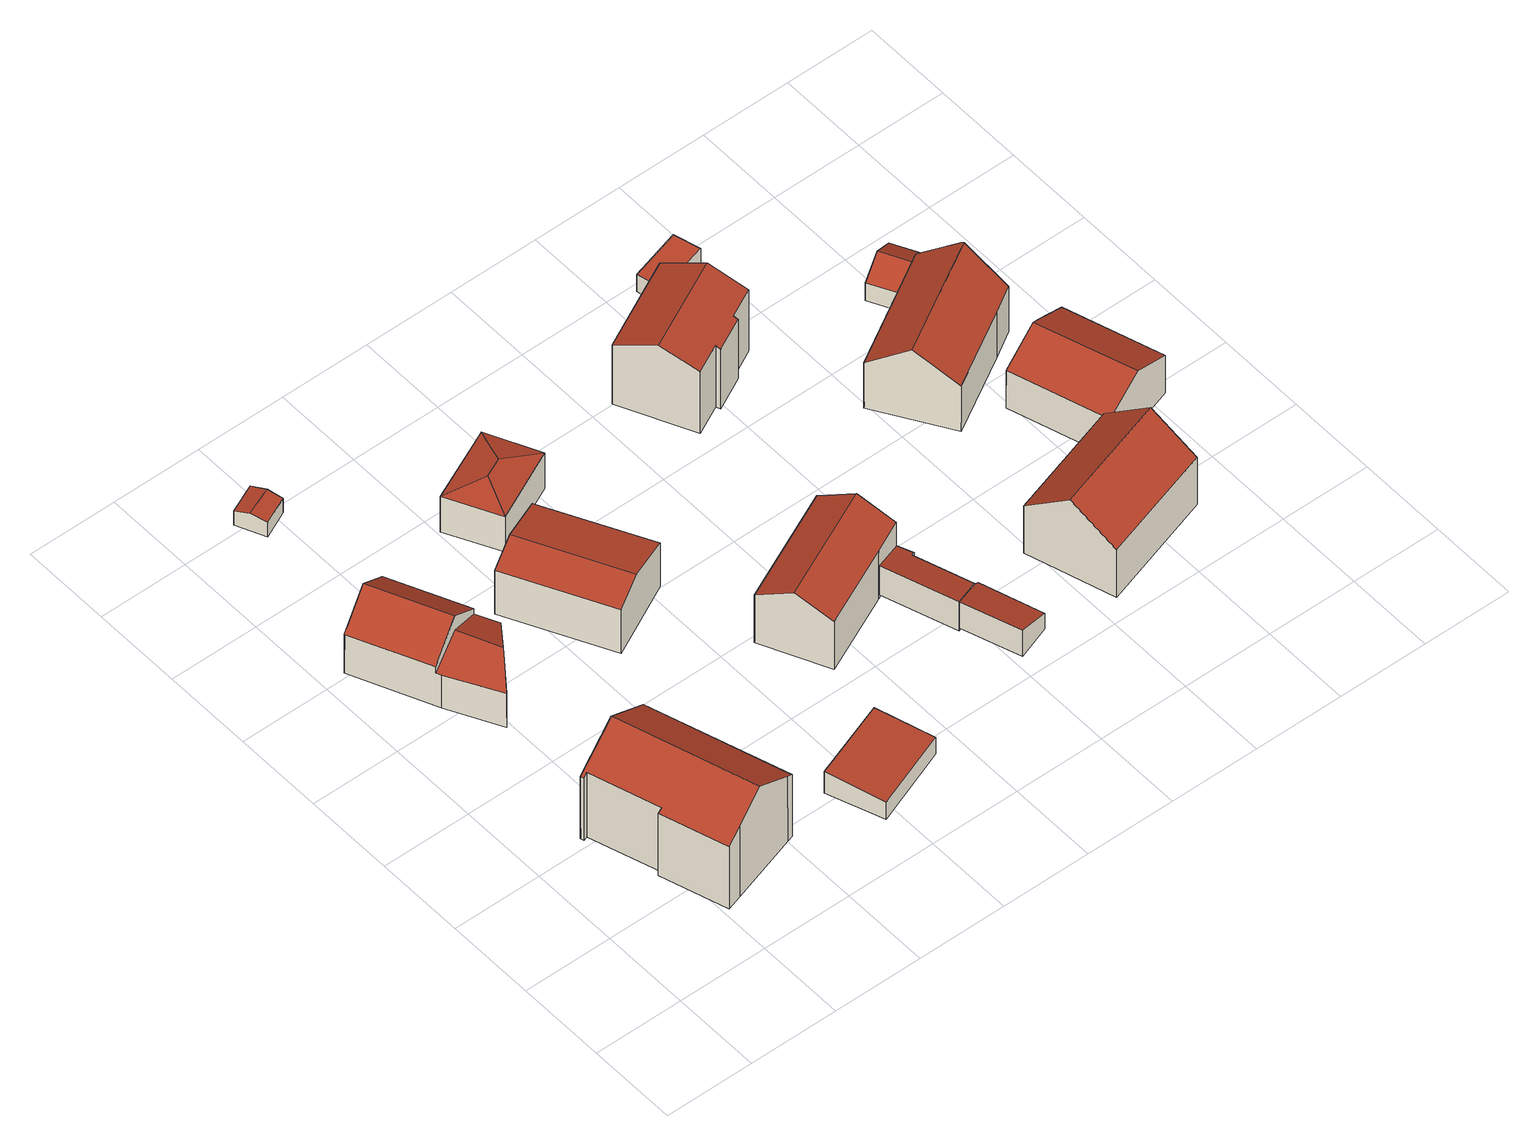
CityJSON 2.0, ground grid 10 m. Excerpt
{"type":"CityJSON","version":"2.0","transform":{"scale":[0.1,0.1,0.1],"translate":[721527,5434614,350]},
"CityObjects":{
"building1":{"type":"Building","attributes":{"Gemeindeschluessel":"09375181","HoeheDach":"369.060","HoeheGrund":"357.390","Methode":"2000","NiedrigsteTraufeDesGebaeudes":"365.790","Geometrietyp2DReferenz":"3000","measuredHeight":11.67,"function":"31001_1000","roofType":"3100"},"address":[{"Country":"Germany","Locality":"Pettendorf","ThoroughfareName":"Keltenstraße 43"}],"geometry":[{"type":"Solid","lod":"2","boundaries":[[[[0,1,2,3]],[[4,5,6,7,8,9,10,0,3,11]],[[9,12,13,10]],[[10,13,1,0]],[[8,14,12,9]],[[7,15,16,14,8]],[[6,17,15,7]],[[3,2,18,11]],[[4,19,20,21,5]],[[5,21,17,6]],[[16,15,17,21,20]],[[18,2,1,13,12,14,16,20,19]],[[11,18,19,4]]]],"semantics":{"surfaces":[{"type":"WallSurface","Flaeche":"70.187","Z_MAX":"8.720","Z_MAX_ASL":"366.110","Z_MIN":"0.000","Z_MIN_ASL":"357.390"},{"type":"GroundSurface","Flaeche":"165.040","Z_MAX":"0.000","Z_MAX_ASL":"357.390","Z_MIN":"0.000","Z_MIN_ASL":"357.390"},{"type":"WallSurface","Flaeche":"64.190","Z_MAX":"8.419","Z_MAX_ASL":"365.809","Z_MIN":"0.000","Z_MIN_ASL":"357.390"},{"type":"WallSurface","Flaeche":"4.264","Z_MAX":"8.720","Z_MAX_ASL":"366.110","Z_MIN":"0.000","Z_MIN_ASL":"357.390"},{"type":"WallSurface","Flaeche":"15.882","Z_MAX":"9.514","Z_MAX_ASL":"366.904","Z_MIN":"0.000","Z_MIN_ASL":"357.390"},{"type":"WallSurface","Flaeche":"84.239","Z_MAX":"11.670","Z_MAX_ASL":"369.060","Z_MIN":"0.000","Z_MIN_ASL":"357.390"},{"type":"WallSurface","Flaeche":"5.622","Z_MAX":"8.814","Z_MAX_ASL":"366.204","Z_MIN":"0.000","Z_MIN_ASL":"357.390"},{"type":"WallSurface","Flaeche":"4.342","Z_MAX":"8.714","Z_MAX_ASL":"366.104","Z_MIN":"0.000","Z_MIN_ASL":"357.390"},{"type":"WallSurface","Flaeche":"105.975","Z_MAX":"11.670","Z_MAX_ASL":"369.060","Z_MIN":"0.000","Z_MIN_ASL":"357.390"},{"type":"WallSurface","Flaeche":"134.800","Z_MAX":"8.411","Z_MAX_ASL":"365.801","Z_MIN":"0.000","Z_MIN_ASL":"357.390"},{"type":"RoofSurface","Dachneigung":"58.274","Dachorientierung":"72.622","Flaeche":"99.361","Z_MAX":"11.670","Z_MAX_ASL":"369.060","Z_MIN":"8.411","Z_MIN_ASL":"365.801"},{"type":"RoofSurface","Dachneigung":"58.275","Dachorientierung":"252.618","Flaeche":"94.685","Z_MAX":"11.670","Z_MAX_ASL":"369.060","Z_MIN":"8.400","Z_MIN_ASL":"365.790"},{"type":"WallSurface","Flaeche":"3.035","Z_MAX":"8.403","Z_MAX_ASL":"365.793","Z_MIN":"0.000","Z_MIN_ASL":"357.390"}],"values":[[0,1,2,3,4,5,6,7,8,9,10,11,12]]}}]},
"building2":{"type":"Building","attributes":{"Gemeindeschluessel":"09375181","HoeheDach":"361.370","HoeheGrund":"353.220","Methode":"2000","NiedrigsteTraufeDesGebaeudes":"357.560","Geometrietyp2DReferenz":"3000","measuredHeight":8.15,"function":"31001_1000","roofType":"3100"},"address":[{"Country":"Germany","Locality":"Pettendorf","ThoroughfareName":"Postgasse 1"}],"geometry":[{"type":"Solid","lod":"2","boundaries":[[[[22,23,24,25]],[[26,27,28,29,30]],[[31,32,33,34,23,22]],[[23,34,35,36,24]],[[29,28,33,32]],[[37,38,25,24,36]],[[27,39,35,34,33,28]],[[37,36,35,39]],[[40,30,29,32,31]],[[26,41,38,37,39,27]],[[26,30,40,41]],[[38,41,40,31,22,25]]]],"semantics":{"surfaces":[{"type":"RoofSurface","Dachneigung":"53.093","Dachorientierung":"247.918","Flaeche":"45.996","Z_MAX":"8.150","Z_MAX_ASL":"361.370","Z_MIN":"5.144","Z_MIN_ASL":"358.364"},{"type":"WallSurface","Flaeche":"47.628","Z_MAX":"6.260","Z_MAX_ASL":"359.480","Z_MIN":"-0.000","Z_MIN_ASL":"353.220"},{"type":"WallSurface","Flaeche":"10.547","Z_MAX":"8.150","Z_MAX_ASL":"361.370","Z_MIN":"4.382","Z_MIN_ASL":"357.602"},{"type":"RoofSurface","Dachneigung":"53.093","Dachorientierung":"67.917","Flaeche":"46.651","Z_MAX":"8.150","Z_MAX_ASL":"361.370","Z_MIN":"5.098","Z_MIN_ASL":"358.319"},{"type":"RoofSurface","Dachneigung":"65.195","Dachorientierung":"67.917","Flaeche":"17.331","Z_MAX":"6.260","Z_MAX_ASL":"359.480","Z_MIN":"4.340","Z_MIN_ASL":"357.560"},{"type":"WallSurface","Flaeche":"53.212","Z_MAX":"8.150","Z_MAX_ASL":"361.370","Z_MIN":"-0.000","Z_MIN_ASL":"353.220"},{"type":"WallSurface","Flaeche":"12.053","Z_MAX":"5.101","Z_MAX_ASL":"358.321","Z_MIN":"-0.000","Z_MIN_ASL":"353.220"},{"type":"WallSurface","Flaeche":"46.676","Z_MAX":"5.123","Z_MAX_ASL":"358.343","Z_MIN":"-0.000","Z_MIN_ASL":"353.220"},{"type":"RoofSurface","Dachneigung":"65.195","Dachorientierung":"247.918","Flaeche":"25.528","Z_MAX":"6.260","Z_MAX_ASL":"359.480","Z_MIN":"4.390","Z_MIN_ASL":"357.610"},{"type":"GroundSurface","Flaeche":"112.986","Z_MAX":"-0.000","Z_MAX_ASL":"353.220","Z_MIN":"-0.000","Z_MIN_ASL":"353.220"},{"type":"WallSurface","Flaeche":"28.821","Z_MAX":"4.597","Z_MAX_ASL":"357.817","Z_MIN":"-0.000","Z_MIN_ASL":"353.220"},{"type":"WallSurface","Flaeche":"50.119","Z_MAX":"5.165","Z_MAX_ASL":"358.385","Z_MIN":"-0.000","Z_MIN_ASL":"353.220"}],"values":[[0,1,2,3,4,5,6,7,8,9,10,11]]}}]},
"building3":{"type":"Building","attributes":{"Gemeindeschluessel":"09375181","HoeheDach":"358.757","HoeheGrund":"356.500","Methode":"2000","NiedrigsteTraufeDesGebaeudes":"358.446","Geometrietyp2DReferenz":"3000","measuredHeight":2.26,"function":"31001_2000","roofType":"3100"},"geometry":[{"type":"Solid","lod":"2","boundaries":[[[[42,43,44,45]],[[44,46,47,48,45]],[[42,49,50,51,43]],[[47,50,49,48]],[[46,51,50,47]],[[43,51,46,44]],[[45,48,49,42]]]],"semantics":{"surfaces":[{"type":"GroundSurface","Flaeche":"11.375","Z_MAX":"0.000","Z_MAX_ASL":"356.500","Z_MIN":"0.000","Z_MIN_ASL":"356.500"},{"type":"WallSurface","Flaeche":"7.115","Z_MAX":"2.257","Z_MAX_ASL":"358.757","Z_MIN":"0.000","Z_MIN_ASL":"356.500"},{"type":"WallSurface","Flaeche":"7.081","Z_MAX":"2.257","Z_MAX_ASL":"358.757","Z_MIN":"0.000","Z_MIN_ASL":"356.500"},{"type":"RoofSurface","Dachneigung":"79.608","Dachorientierung":"336.244","Flaeche":"5.795","Z_MAX":"2.257","Z_MAX_ASL":"358.757","Z_MIN":"1.947","Z_MIN_ASL":"358.447"},{"type":"RoofSurface","Dachneigung":"79.608","Dachorientierung":"156.244","Flaeche":"5.770","Z_MAX":"2.257","Z_MAX_ASL":"358.757","Z_MIN":"1.946","Z_MIN_ASL":"358.446"},{"type":"WallSurface","Flaeche":"6.548","Z_MAX":"1.949","Z_MAX_ASL":"358.449","Z_MIN":"0.000","Z_MIN_ASL":"356.500"},{"type":"WallSurface","Flaeche":"6.573","Z_MAX":"1.947","Z_MAX_ASL":"358.447","Z_MIN":"0.000","Z_MIN_ASL":"356.500"}],"values":[[0,1,2,3,4,5,6]]}}]},
"building4":{"type":"Building","attributes":{"Gemeindeschluessel":"09375181","HoeheDach":"360.528","HoeheGrund":"357.570","Methode":"1000","NiedrigsteTraufeDesGebaeudes":"359.864","Geometrietyp2DReferenz":"3000","measuredHeight":2.96,"function":"31001_2000","roofType":"1000"},"geometry":[{"type":"Solid","lod":"2","boundaries":[[[[52,53,54,55]],[[56,57,58,59]],[[59,58,53,52]],[[56,59,52,55]],[[55,54,57,56]],[[54,53,58,57]]]],"semantics":{"surfaces":[{"type":"WallSurface","Flaeche":"20.837","Z_MAX":"2.294","Z_MAX_ASL":"359.864","Z_MIN":"0.000","Z_MIN_ASL":"357.570"},{"type":"WallSurface","Flaeche":"26.843","Z_MAX":"2.958","Z_MAX_ASL":"360.528","Z_MIN":"0.000","Z_MIN_ASL":"357.570"},{"type":"WallSurface","Flaeche":"17.022","Z_MAX":"2.958","Z_MAX_ASL":"360.528","Z_MIN":"0.000","Z_MIN_ASL":"357.570"},{"type":"GroundSurface","Flaeche":"58.841","Z_MAX":"0.000","Z_MAX_ASL":"357.570","Z_MIN":"0.000","Z_MIN_ASL":"357.570"},{"type":"WallSurface","Flaeche":"17.016","Z_MAX":"2.958","Z_MAX_ASL":"360.528","Z_MIN":"0.000","Z_MIN_ASL":"357.570"},{"type":"RoofSurface","Dachneigung":"84.150","Dachorientierung":"159.581","Flaeche":"59.149","Z_MAX":"2.958","Z_MAX_ASL":"360.528","Z_MIN":"2.294","Z_MIN_ASL":"359.864"}],"values":[[0,1,2,3,4,5]]}}]},
"building5":{"type":"Building","attributes":{"Gemeindeschluessel":"09375181","HoeheDach":"361.239","HoeheGrund":"354.140","Methode":"2000","NiedrigsteTraufeDesGebaeudes":"359.959","Geometrietyp2DReferenz":"3000","measuredHeight":7.1,"function":"31001_1000","roofType":"3100"},"address":[{"Country":"Germany","Locality":"Pettendorf","ThoroughfareName":"Keltenstraße 34"}],"geometry":[{"type":"Solid","lod":"2","boundaries":[[[[60,61,62,63]],[[61,64,65,62]],[[64,66,67,65]],[[68,67,66,69]],[[69,66,64,61,60]],[[63,68,69,60]],[[63,62,65,67,68]]]],"semantics":{"surfaces":[{"type":"WallSurface","Flaeche":"72.988","Z_MAX":"5.832","Z_MAX_ASL":"359.972","Z_MIN":"0.000","Z_MIN_ASL":"354.140"},{"type":"RoofSurface","Dachneigung":"70.380","Dachorientierung":"242.789","Flaeche":"47.528","Z_MAX":"7.099","Z_MAX_ASL":"361.239","Z_MIN":"5.819","Z_MIN_ASL":"359.959"},{"type":"RoofSurface","Dachneigung":"76.528","Dachorientierung":"62.784","Flaeche":"68.783","Z_MAX":"7.099","Z_MAX_ASL":"361.239","Z_MIN":"5.821","Z_MIN_ASL":"359.961"},{"type":"WallSurface","Flaeche":"73.015","Z_MAX":"5.821","Z_MAX_ASL":"359.961","Z_MIN":"0.000","Z_MIN_ASL":"354.140"},{"type":"WallSurface","Flaeche":"57.662","Z_MAX":"7.099","Z_MAX_ASL":"361.239","Z_MIN":"0.000","Z_MIN_ASL":"354.140"},{"type":"GroundSurface","Flaeche":"111.663","Z_MAX":"0.000","Z_MAX_ASL":"354.140","Z_MIN":"0.000","Z_MIN_ASL":"354.140"},{"type":"WallSurface","Flaeche":"57.435","Z_MAX":"7.099","Z_MAX_ASL":"361.239","Z_MIN":"0.000","Z_MIN_ASL":"354.140"}],"values":[[0,1,2,3,4,5,6]]}}]},
"building6":{"type":"Building","attributes":{"Gemeindeschluessel":"09375181","HoeheDach":"358.134","HoeheGrund":"352.380","Methode":"1000","NiedrigsteTraufeDesGebaeudes":"357.149","Geometrietyp2DReferenz":"3000","measuredHeight":5.75,"function":"31001_2000","roofType":"3200"},"geometry":[{"type":"Solid","lod":"2","boundaries":[[[[70,71,72,73]],[[74,75,76,77]],[[78,77,76,72]],[[71,78,72]],[[74,77,78,71]],[[79,80,70,73]],[[80,74,71,70]],[[75,79,73,72,76]],[[74,80,79,75]]]],"semantics":{"surfaces":[{"type":"WallSurface","Flaeche":"30.456","Z_MAX":"4.802","Z_MAX_ASL":"357.182","Z_MIN":"0.000","Z_MIN_ASL":"352.380"},{"type":"RoofSurface","Dachneigung":"73.229","Dachorientierung":"62.948","Flaeche":"10.751","Z_MAX":"5.754","Z_MAX_ASL":"358.134","Z_MIN":"4.769","Z_MIN_ASL":"357.149"},{"type":"RoofSurface","Dachneigung":"73.256","Dachorientierung":"335.041","Flaeche":"18.113","Z_MAX":"5.754","Z_MAX_ASL":"358.134","Z_MIN":"4.802","Z_MIN_ASL":"357.182"},{"type":"RoofSurface","Dachneigung":"73.241","Dachorientierung":"242.841","Flaeche":"10.470","Z_MAX":"5.754","Z_MAX_ASL":"358.134","Z_MIN":"4.802","Z_MIN_ASL":"357.182"},{"type":"RoofSurface","Dachneigung":"73.275","Dachorientierung":"154.987","Flaeche":"18.038","Z_MAX":"5.754","Z_MAX_ASL":"358.134","Z_MIN":"4.802","Z_MIN_ASL":"357.182"},{"type":"GroundSurface","Flaeche":"54.941","Z_MAX":"0.000","Z_MAX_ASL":"352.380","Z_MIN":"0.000","Z_MIN_ASL":"352.380"},{"type":"WallSurface","Flaeche":"41.400","Z_MAX":"4.807","Z_MAX_ASL":"357.187","Z_MIN":"0.000","Z_MIN_ASL":"352.380"},{"type":"WallSurface","Flaeche":"42.048","Z_MAX":"4.802","Z_MAX_ASL":"357.182","Z_MIN":"0.000","Z_MIN_ASL":"352.380"},{"type":"WallSurface","Flaeche":"30.222","Z_MAX":"4.807","Z_MAX_ASL":"357.187","Z_MIN":"0.000","Z_MIN_ASL":"352.380"}],"values":[[0,1,2,3,4,5,6,7,8]]}}]},
"building7":{"type":"Building","attributes":{"Gemeindeschluessel":"09375181","HoeheDach":"364.354","HoeheGrund":"355.870","Methode":"1000","NiedrigsteTraufeDesGebaeudes":"362.287","Geometrietyp2DReferenz":"3000","measuredHeight":8.48,"function":"31001_1000","roofType":"3100"},"address":[{"Country":"Germany","Locality":"Pettendorf","ThoroughfareName":"Keltenstraße 39"}],"geometry":[{"type":"Solid","lod":"2","boundaries":[[[[81,82,83,84]],[[85,86,87,88]],[[89,90,91,82,81]],[[90,87,86,92,91]],[[88,87,90,89]],[[84,83,92,86,85]],[[84,85,88,89,81]],[[91,92,83,82]]]],"semantics":{"surfaces":[{"type":"WallSurface","Flaeche":"86.346","Z_MAX":"6.421","Z_MAX_ASL":"362.291","Z_MIN":"0.000","Z_MIN_ASL":"355.870"},{"type":"WallSurface","Flaeche":"24.777","Z_MAX":"6.424","Z_MAX_ASL":"362.294","Z_MIN":"0.000","Z_MIN_ASL":"355.870"},{"type":"WallSurface","Flaeche":"59.744","Z_MAX":"8.484","Z_MAX_ASL":"364.354","Z_MIN":"0.000","Z_MIN_ASL":"355.870"},{"type":"RoofSurface","Dachneigung":"62.755","Dachorientierung":"154.875","Flaeche":"60.507","Z_MAX":"8.484","Z_MAX_ASL":"364.354","Z_MIN":"6.417","Z_MIN_ASL":"362.287"},{"type":"WallSurface","Flaeche":"61.230","Z_MAX":"6.419","Z_MAX_ASL":"362.289","Z_MIN":"0.000","Z_MIN_ASL":"355.870"},{"type":"WallSurface","Flaeche":"59.678","Z_MAX":"8.484","Z_MAX_ASL":"364.354","Z_MIN":"0.000","Z_MIN_ASL":"355.870"},{"type":"GroundSurface","Flaeche":"107.620","Z_MAX":"0.000","Z_MAX_ASL":"355.870","Z_MIN":"0.000","Z_MIN_ASL":"355.870"},{"type":"RoofSurface","Dachneigung":"62.755","Dachorientierung":"334.877","Flaeche":"60.548","Z_MAX":"8.484","Z_MAX_ASL":"364.354","Z_MIN":"6.421","Z_MIN_ASL":"362.291"}],"values":[[0,1,2,3,4,5,6,7]]}}]},
"building8":{"type":"Building","attributes":{"Gemeindeschluessel":"09375181","HoeheDach":"360.376","HoeheGrund":"356.540","Methode":"1000","NiedrigsteTraufeDesGebaeudes":"359.158","Geometrietyp2DReferenz":"3000","measuredHeight":3.84,"function":"31001_2000","roofType":"2100"},"geometry":[{"type":"Solid","lod":"2","boundaries":[[[[93,94,95,96]],[[97,98,99,100]],[[100,99,101,102]],[[103,104,94,93]],[[97,100,102,103,93,96]],[[95,94,104,101,99,98]],[[96,95,98,97]],[[102,101,104,103]]]],"semantics":{"surfaces":[{"type":"WallSurface","Flaeche":"11.746","Z_MAX":"3.836","Z_MAX_ASL":"360.376","Z_MIN":"0.000","Z_MIN_ASL":"356.540"},{"type":"WallSurface","Flaeche":"12.567","Z_MAX":"3.836","Z_MAX_ASL":"360.376","Z_MIN":"0.000","Z_MIN_ASL":"356.540"},{"type":"WallSurface","Flaeche":"4.761","Z_MAX":"2.677","Z_MAX_ASL":"359.217","Z_MIN":"0.000","Z_MIN_ASL":"356.540"},{"type":"WallSurface","Flaeche":"18.563","Z_MAX":"2.771","Z_MAX_ASL":"359.311","Z_MIN":"0.000","Z_MIN_ASL":"356.540"},{"type":"GroundSurface","Flaeche":"30.771","Z_MAX":"0.000","Z_MAX_ASL":"356.540","Z_MIN":"0.000","Z_MIN_ASL":"356.540"},{"type":"RoofSurface","Dachneigung":"73.173","Dachorientierung":"71.451","Flaeche":"32.147","Z_MAX":"3.836","Z_MAX_ASL":"360.376","Z_MIN":"2.618","Z_MIN_ASL":"359.158"},{"type":"WallSurface","Flaeche":"32.693","Z_MAX":"3.836","Z_MAX_ASL":"360.376","Z_MIN":"0.000","Z_MIN_ASL":"356.540"},{"type":"WallSurface","Flaeche":"1.378","Z_MAX":"2.771","Z_MAX_ASL":"359.311","Z_MIN":"0.000","Z_MIN_ASL":"356.540"}],"values":[[0,1,2,3,4,5,6,7]]}}]},
"building9":{"type":"Building","attributes":{"Gemeindeschluessel":"09375181","HoeheDach":"360.434","HoeheGrund":"356.940","Methode":"1000","NiedrigsteTraufeDesGebaeudes":"359.047","Geometrietyp2DReferenz":"3000","measuredHeight":3.49,"function":"31001_2000","roofType":"2100"},"geometry":[{"type":"Solid","lod":"2","boundaries":[[[[105,106,107,108]],[[108,107,109,110]],[[110,109,111,112]],[[113,105,108,110,112]],[[113,95,106,105]],[[112,111,95,113]],[[111,109,107,106,95]]]],"semantics":{"surfaces":[{"type":"WallSurface","Flaeche":"1.162","Z_MAX":"2.288","Z_MAX_ASL":"359.228","Z_MIN":"0.000","Z_MIN_ASL":"356.940"},{"type":"WallSurface","Flaeche":"15.178","Z_MAX":"2.107","Z_MAX_ASL":"359.047","Z_MIN":"0.000","Z_MIN_ASL":"356.940"},{"type":"WallSurface","Flaeche":"11.032","Z_MAX":"3.462","Z_MAX_ASL":"360.402","Z_MIN":"0.000","Z_MIN_ASL":"356.940"},{"type":"GroundSurface","Flaeche":"28.192","Z_MAX":"0.000","Z_MAX_ASL":"356.940","Z_MIN":"0.000","Z_MIN_ASL":"356.940"},{"type":"WallSurface","Flaeche":"10.284","Z_MAX":"3.494","Z_MAX_ASL":"360.434","Z_MIN":"0.000","Z_MIN_ASL":"356.940"},{"type":"WallSurface","Flaeche":"23.630","Z_MAX":"3.494","Z_MAX_ASL":"360.434","Z_MIN":"0.000","Z_MIN_ASL":"356.940"},{"type":"RoofSurface","Dachneigung":"71.116","Dachorientierung":"72.206","Flaeche":"29.796","Z_MAX":"3.494","Z_MAX_ASL":"360.434","Z_MIN":"2.107","Z_MIN_ASL":"359.047"}],"values":[[0,1,2,3,4,5,6]]}}]},
"building10":{"type":"Building","attributes":{"Gemeindeschluessel":"09375181","HoeheDach":"360.749","HoeheGrund":"350.609","Methode":"1000","NiedrigsteTraufeDesGebaeudes":"358.638","Geometrietyp2DReferenz":"3000","measuredHeight":10.14,"function":"31001_1000","roofType":"3100"},"address":[{"Country":"Germany","Locality":"Pettendorf","ThoroughfareName":"Keltenstraße 32"}],"geometry":[{"type":"Solid","lod":"2","boundaries":[[[[114,115,116,117]],[[118,119,120,116,115,121,122,123]],[[124,119,118,125]],[[125,118,123,126,127]],[[128,120,119,124]],[[117,116,120,128]],[[123,122,129,126]],[[130,129,122,121,131]],[[131,121,115,114]],[[130,131,114,117,128,124,125,127]],[[127,126,129,130]]]],"semantics":{"surfaces":[{"type":"WallSurface","Flaeche":"3.978","Z_MAX":"8.253","Z_MAX_ASL":"358.862","Z_MIN":"0.000","Z_MIN_ASL":"350.609"},{"type":"RoofSurface","Dachneigung":"65.641","Dachorientierung":"153.840","Flaeche":"52.539","Z_MAX":"10.140","Z_MAX_ASL":"360.749","Z_MIN":"8.029","Z_MIN_ASL":"358.638"},{"type":"WallSurface","Flaeche":"29.219","Z_MAX":"8.254","Z_MAX_ASL":"358.863","Z_MIN":"0.000","Z_MIN_ASL":"350.609"},{"type":"WallSurface","Flaeche":"80.647","Z_MAX":"10.140","Z_MAX_ASL":"360.749","Z_MIN":"0.000","Z_MIN_ASL":"350.609"},{"type":"WallSurface","Flaeche":"4.017","Z_MAX":"8.253","Z_MAX_ASL":"358.862","Z_MIN":"0.000","Z_MIN_ASL":"350.609"},{"type":"WallSurface","Flaeche":"32.420","Z_MAX":"8.032","Z_MAX_ASL":"358.641","Z_MIN":"0.000","Z_MIN_ASL":"350.609"},{"type":"RoofSurface","Dachneigung":"65.644","Dachorientierung":"333.833","Flaeche":"56.353","Z_MAX":"10.140","Z_MAX_ASL":"360.749","Z_MIN":"8.029","Z_MIN_ASL":"358.638"},{"type":"WallSurface","Flaeche":"80.727","Z_MAX":"10.140","Z_MAX_ASL":"360.749","Z_MIN":"0.000","Z_MIN_ASL":"350.609"},{"type":"WallSurface","Flaeche":"28.415","Z_MAX":"8.253","Z_MAX_ASL":"358.862","Z_MIN":"0.000","Z_MIN_ASL":"350.609"},{"type":"GroundSurface","Flaeche":"99.198","Z_MAX":"0.000","Z_MAX_ASL":"350.609","Z_MIN":"0.000","Z_MIN_ASL":"350.609"},{"type":"WallSurface","Flaeche":"88.428","Z_MAX":"8.030","Z_MAX_ASL":"358.639","Z_MIN":"0.000","Z_MIN_ASL":"350.609"}],"values":[[0,1,2,3,4,5,6,7,8,9,10]]}}]},
"building11":{"type":"Building","attributes":{"Gemeindeschluessel":"09375181","HoeheDach":"363.710","HoeheGrund":"353.530","Methode":"2000","NiedrigsteTraufeDesGebaeudes":"359.875","Geometrietyp2DReferenz":"3000","measuredHeight":10.18,"function":"31001_1000","roofType":"3100","storeysAboveGround":2},"address":[{"Country":"Germany","Locality":"Pettendorf","ThoroughfareName":"Keltenstraße 37a"}],"geometry":[{"type":"Solid","lod":"2","boundaries":[[[[132,133,134,135,136]],[[134,137,138,135]],[[139,138,137,140,141]],[[133,140,137,134]],[[141,140,133,132]],[[139,141,132,136]],[[136,135,138,139]]]],"semantics":{"surfaces":[{"type":"WallSurface","Flaeche":"82.977","Z_MAX":"10.180","Z_MAX_ASL":"363.710","Z_MIN":"0.000","Z_MIN_ASL":"353.530"},{"type":"RoofSurface","Dachneigung":"52.639","Dachorientierung":"342.894","Flaeche":"85.049","Z_MAX":"10.180","Z_MAX_ASL":"363.710","Z_MIN":"6.348","Z_MIN_ASL":"359.878"},{"type":"WallSurface","Flaeche":"82.912","Z_MAX":"10.180","Z_MAX_ASL":"363.710","Z_MIN":"0.000","Z_MIN_ASL":"353.530"},{"type":"RoofSurface","Dachneigung":"52.637","Dachorientierung":"162.895","Flaeche":"84.906","Z_MAX":"10.180","Z_MAX_ASL":"363.710","Z_MIN":"6.345","Z_MIN_ASL":"359.875"},{"type":"WallSurface","Flaeche":"85.334","Z_MAX":"6.353","Z_MAX_ASL":"359.883","Z_MIN":"0.000","Z_MIN_ASL":"353.530"},{"type":"GroundSurface","Flaeche":"135.080","Z_MAX":"0.000","Z_MAX_ASL":"353.530","Z_MIN":"0.000","Z_MIN_ASL":"353.530"},{"type":"WallSurface","Flaeche":"85.553","Z_MAX":"6.348","Z_MAX_ASL":"359.878","Z_MIN":"0.000","Z_MIN_ASL":"353.530"}],"values":[[0,1,2,3,4,5,6]]}}]},
"building12":{"type":"Building","attributes":{"Gemeindeschluessel":"09375181","HoeheDach":"353.059","HoeheGrund":"350.770","Methode":"1000","NiedrigsteTraufeDesGebaeudes":"353.059","Geometrietyp2DReferenz":"3000","measuredHeight":2.29,"function":"31001_2463","roofType":"1000"},"geometry":[{"type":"Solid","lod":"2","boundaries":[[[[142,143,144,145]],[[144,146,147,145]],[[142,148,149,143]],[[145,147,148,142]],[[143,149,146,144]],[[147,146,149,148]]]],"semantics":{"surfaces":[{"type":"GroundSurface","Flaeche":"17.925","Z_MAX":"0.000","Z_MAX_ASL":"350.770","Z_MIN":"0.000","Z_MIN_ASL":"350.770"},{"type":"WallSurface","Flaeche":"13.726","Z_MAX":"2.289","Z_MAX_ASL":"353.059","Z_MIN":"0.000","Z_MIN_ASL":"350.770"},{"type":"WallSurface","Flaeche":"13.727","Z_MAX":"2.289","Z_MAX_ASL":"353.059","Z_MIN":"0.000","Z_MIN_ASL":"350.770"},{"type":"WallSurface","Flaeche":"6.831","Z_MAX":"2.289","Z_MAX_ASL":"353.059","Z_MIN":"0.000","Z_MIN_ASL":"350.770"},{"type":"WallSurface","Flaeche":"6.854","Z_MAX":"2.289","Z_MAX_ASL":"353.059","Z_MIN":"0.000","Z_MIN_ASL":"350.770"},{"type":"RoofSurface","Dachneigung":"90.000","Dachorientierung":"-1.000","Flaeche":"17.925","Z_MAX":"2.289","Z_MAX_ASL":"353.059","Z_MIN":"2.289","Z_MIN_ASL":"353.059"}],"values":[[0,1,2,3,4,5]]}}]},
"building13":{"type":"Building","attributes":{"Gemeindeschluessel":"09375181","HoeheDach":"361.744","HoeheGrund":"352.200","Methode":"1000","NiedrigsteTraufeDesGebaeudes":"358.273","Geometrietyp2DReferenz":"3000","measuredHeight":9.54,"function":"31001_1000","roofType":"3100"},"address":[{"Country":"Germany","Locality":"Pettendorf","ThoroughfareName":"Keltenstraße 37"}],"geometry":[{"type":"Solid","lod":"2","boundaries":[[[[150,151,152,153]],[[154,155,156,152,151,157,158,159]],[[160,161,162,156,155]],[[163,158,157,164]],[[158,163,165,159]],[[164,157,151,150]],[[165,166,167,154,159]],[[154,167,168,160,155]],[[169,168,167,166]],[[153,152,156,162]],[[165,163,164,150,153,162,161,169,166]],[[161,160,168,169]]]],"semantics":{"surfaces":[{"type":"WallSurface","Flaeche":"2.874","Z_MAX":"7.200","Z_MAX_ASL":"359.400","Z_MIN":"0.000","Z_MIN_ASL":"352.200"},{"type":"RoofSurface","Dachneigung":"53.329","Dachorientierung":"329.596","Flaeche":"81.896","Z_MAX":"9.544","Z_MAX_ASL":"361.744","Z_MIN":"6.082","Z_MIN_ASL":"358.282"},{"type":"WallSurface","Flaeche":"40.122","Z_MAX":"9.544","Z_MAX_ASL":"361.744","Z_MIN":"0.000","Z_MIN_ASL":"352.200"},{"type":"WallSurface","Flaeche":"3.511","Z_MAX":"6.084","Z_MAX_ASL":"358.284","Z_MIN":"0.000","Z_MIN_ASL":"352.200"},{"type":"WallSurface","Flaeche":"82.838","Z_MAX":"6.084","Z_MAX_ASL":"358.284","Z_MIN":"0.000","Z_MIN_ASL":"352.200"},{"type":"WallSurface","Flaeche":"7.084","Z_MAX":"6.897","Z_MAX_ASL":"359.097","Z_MIN":"0.000","Z_MIN_ASL":"352.200"},{"type":"WallSurface","Flaeche":"72.611","Z_MAX":"9.544","Z_MAX_ASL":"361.744","Z_MIN":"0.000","Z_MIN_ASL":"352.200"},{"type":"RoofSurface","Dachneigung":"53.328","Dachorientierung":"149.595","Flaeche":"78.288","Z_MAX":"9.544","Z_MAX_ASL":"361.744","Z_MIN":"6.073","Z_MIN_ASL":"358.273"},{"type":"WallSurface","Flaeche":"58.287","Z_MAX":"6.089","Z_MAX_ASL":"358.289","Z_MIN":"0.000","Z_MIN_ASL":"352.200"},{"type":"WallSurface","Flaeche":"23.339","Z_MAX":"9.306","Z_MAX_ASL":"361.506","Z_MIN":"0.000","Z_MIN_ASL":"352.200"},{"type":"GroundSurface","Flaeche":"128.478","Z_MAX":"0.000","Z_MAX_ASL":"352.200","Z_MIN":"0.000","Z_MIN_ASL":"352.200"},{"type":"WallSurface","Flaeche":"20.655","Z_MAX":"6.075","Z_MAX_ASL":"358.275","Z_MIN":"0.000","Z_MIN_ASL":"352.200"}],"values":[[0,1,2,3,4,5,6,7,8,9,10,11]]}}]},
"building14":{"type":"Building","attributes":{"Gemeindeschluessel":"09375181","HoeheDach":"360.340","HoeheGrund":"352.990","Methode":"2000","NiedrigsteTraufeDesGebaeudes":"358.050","Geometrietyp2DReferenz":"3000","measuredHeight":7.35,"function":"31001_2000","roofType":"3100","storeysAboveGround":2},"geometry":[{"type":"Solid","lod":"2","boundaries":[[[[170,171,172,173,174]],[[175,170,174,176,177]],[[178,171,170,175]],[[178,175,177,179]],[[180,173,172,181]],[[172,171,178,179,181]],[[176,174,173,180]],[[180,181,179,177,176]]]],"semantics":{"surfaces":[{"type":"GroundSurface","Flaeche":"104.577","Z_MAX":"0.000","Z_MAX_ASL":"352.990","Z_MIN":"0.000","Z_MIN_ASL":"352.990"},{"type":"WallSurface","Flaeche":"57.718","Z_MAX":"7.350","Z_MAX_ASL":"360.340","Z_MIN":"0.000","Z_MIN_ASL":"352.990"},{"type":"WallSurface","Flaeche":"57.316","Z_MAX":"5.094","Z_MAX_ASL":"358.084","Z_MIN":"0.000","Z_MIN_ASL":"352.990"},{"type":"RoofSurface","Dachneigung":"64.151","Dachorientierung":"251.998","Flaeche":"58.223","Z_MAX":"7.350","Z_MAX_ASL":"360.340","Z_MIN":"5.094","Z_MIN_ASL":"358.084"},{"type":"WallSurface","Flaeche":"23.340","Z_MAX":"6.942","Z_MAX_ASL":"359.932","Z_MIN":"0.000","Z_MIN_ASL":"352.990"},{"type":"WallSurface","Flaeche":"34.976","Z_MAX":"7.350","Z_MAX_ASL":"360.340","Z_MIN":"0.000","Z_MIN_ASL":"352.990"},{"type":"WallSurface","Flaeche":"56.295","Z_MAX":"5.115","Z_MAX_ASL":"358.105","Z_MIN":"0.000","Z_MIN_ASL":"352.990"},{"type":"RoofSurface","Dachneigung":"64.143","Dachorientierung":"71.992","Flaeche":"57.984","Z_MAX":"7.350","Z_MAX_ASL":"360.340","Z_MIN":"5.060","Z_MIN_ASL":"358.050"}],"values":[[0,1,2,3,4,5,6,7]]}}]},
"building15":{"type":"Building","attributes":{"Gemeindeschluessel":"09375181","HoeheDach":"354.568","HoeheGrund":"350.610","Methode":"1000","NiedrigsteTraufeDesGebaeudes":"352.974","Geometrietyp2DReferenz":"3000","measuredHeight":3.96,"function":"31001_2000","roofType":"3100"},"geometry":[{"type":"Solid","lod":"2","boundaries":[[[[182,183,184,185]],[[184,186,187,188,185]],[[189,190,187,186]],[[191,192,193,194]],[[195,182,185,188]],[[194,193,190,189]],[[196,183,182,195,197]],[[195,188,187,190,193,192,197]],[[192,191,196,197]],[[196,191,194,189,186,184,183]]]],"semantics":{"surfaces":[{"type":"WallSurface","Flaeche":"14.875","Z_MAX":"2.364","Z_MAX_ASL":"352.974","Z_MIN":"0.000","Z_MIN_ASL":"350.610"},{"type":"WallSurface","Flaeche":"16.976","Z_MAX":"3.958","Z_MAX_ASL":"354.568","Z_MIN":"0.000","Z_MIN_ASL":"350.610"},{"type":"WallSurface","Flaeche":"11.346","Z_MAX":"2.408","Z_MAX_ASL":"353.018","Z_MIN":"0.000","Z_MIN_ASL":"350.610"},{"type":"WallSurface","Flaeche":"3.024","Z_MAX":"2.793","Z_MAX_ASL":"353.403","Z_MIN":"0.000","Z_MIN_ASL":"350.610"},{"type":"RoofSurface","Dachneigung":"59.361","Dachorientierung":"63.111","Flaeche":"19.174","Z_MAX":"3.958","Z_MAX_ASL":"354.568","Z_MIN":"2.364","Z_MIN_ASL":"352.974"},{"type":"WallSurface","Flaeche":"1.488","Z_MAX":"2.749","Z_MAX_ASL":"353.359","Z_MIN":"0.000","Z_MIN_ASL":"350.610"},{"type":"WallSurface","Flaeche":"11.010","Z_MAX":"3.958","Z_MAX_ASL":"354.568","Z_MIN":"0.000","Z_MIN_ASL":"350.610"},{"type":"RoofSurface","Dachneigung":"59.357","Dachorientierung":"243.112","Flaeche":"17.205","Z_MAX":"3.958","Z_MAX_ASL":"354.568","Z_MIN":"2.373","Z_MIN_ASL":"352.983"},{"type":"WallSurface","Flaeche":"4.226","Z_MAX":"3.577","Z_MAX_ASL":"354.187","Z_MIN":"0.000","Z_MIN_ASL":"350.610"},{"type":"GroundSurface","Flaeche":"31.298","Z_MAX":"0.000","Z_MAX_ASL":"350.610","Z_MIN":"0.000","Z_MIN_ASL":"350.610"}],"values":[[0,1,2,3,4,5,6,7,8,9]]}}]}
},
"vertices":[
[49,85,74],[49,85,161],[25,162,161],[25,162,74],[19,164,74],[120,195,74],[168,42,74],[161,40,74],[84,16,74],[67,11,74],[44,84,74],[20,160,74],[67,11,158],[44,84,158],[84,16,169],[161,40,162],[117,27,191],[168,42,158],[20,160,158],[19,164,158],[69,180,191],[120,195,158],
[48,403,84],[84,419,114],[46,503,114],[10,487,84],[80,341,32],[133,412,32],[133,412,76],[104,374,95],[80,341,78],[48,403,76],[84,419,95],[121,436,76],[121,436,83],[121,437,83],[83,520,83],[83,520,32],[10,487,32],[121,437,32],[50,397,76],[50,397,32],
[62,682,65],[75,651,65],[45,637,65],[31,668,65],[45,637,84],[38,653,88],[31,668,84],[62,682,84],[69,666,88],[75,651,84],
[332,34,76],[332,34,99],[246,2,99],[246,2,76],[224,63,76],[224,63,105],[309,94,105],[309,94,76],
[213,337,41],[213,337,100],[156,448,100],[156,448,41],[245,353,112],[188,465,112],[293,377,100],[235,489,100],[235,489,41],[293,377,41],
[222,512,24],[222,512,72],[193,569,72],[193,569,24],[300,549,72],[273,606,71],[272,605,72],[258,564,81],[237,554,81],[273,606,24],[300,549,24],
[304,257,59],[304,257,123],[426,314,123],[426,314,59],[460,242,59],[460,242,123],[425,225,123],[425,225,59],[338,185,59],[338,185,123],[321,221,144],[443,278,144],
[484,160,65],[484,160,93],[452,144,104],[452,144,65],[425,225,65],[425,225,104],[460,242,92],[460,242,65],[467,225,92],[467,225,65],[463,223,65],[463,223,93],
[484,160,69],[484,160,92],[489,161,90],[489,161,69],[511,93,90],[511,93,69],[474,80,104],[474,80,69],[452,144,69],
[530,555,6],[530,555,89],[532,551,86],[532,551,6],[462,522,89],[494,538,89],[496,533,86],[561,571,89],[543,608,107],[444,559,107],[494,538,6],[462,522,6],[424,601,86],[424,601,6],[496,533,6],[522,650,86],[522,650,6],[561,571,6],
[606,104,35],[606,104,99],[591,152,137],[576,200,99],[576,200,35],[720,192,137],[705,240,99],[705,240,35],[735,144,99],[735,144,35],
[529,691,8],[586,707,8],[594,678,8],[536,662,8],[594,678,31],[536,662,31],[529,691,31],[586,707,31],
[715,501,22],[715,501,91],[717,498,94],[717,498,22],[611,399,117],[732,470,117],[731,473,115],[709,511,83],[704,508,83],[587,439,83],[748,426,83],[748,426,22],[731,473,22],[704,508,22],[709,511,22],[587,439,22],[636,360,22],[636,360,83],[719,408,83],[719,408,22],
[715,243,30],[681,350,30],[733,367,30],[770,377,30],[804,271,30],[715,243,81],[804,271,81],[760,257,103],[681,350,81],[725,364,103],[770,377,81],[733,367,99],
[759,518,30],[759,518,6],[730,574,6],[730,574,30],[682,550,6],[682,550,30],[706,562,46],[704,508,6],[704,508,30],[715,501,6],[715,501,34],[709,511,34],[709,511,6],[733,509,46],[727,506,6],[727,506,42]
]}
